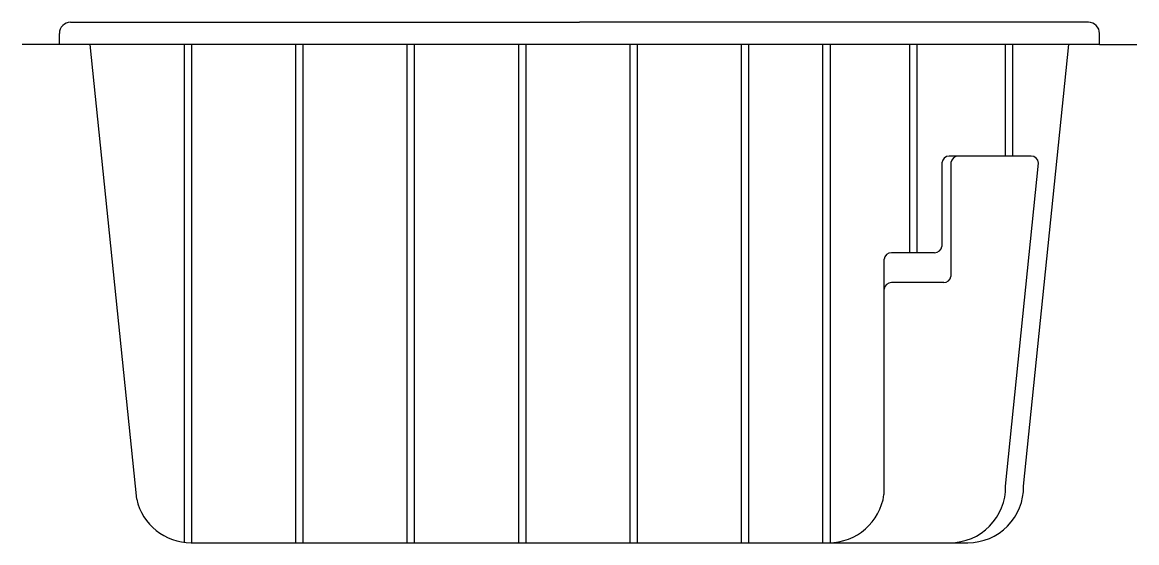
# Model space of a CAD drawing. Extents: x -1181.24 to -1178.24, y 342.6 to 344.
import ezdxf

# ---------------------------------------------------------------- set-up
doc = ezdxf.new("R2010")
doc.units = 0
doc.header["$LTSCALE"] = 10
doc.header["$MEASUREMENT"] = 0
doc.layers.add('Piscinas_Fibratec', color=4, linetype='CONTINUOUS')

msp = doc.modelspace()

# ---------------------------------------------------------------- linework, layer by layer
at = {"layer": 'Piscinas_Fibratec', "color": 2}
for p, q in [((-1181.1076, 344.0041), (-1179.7376, 344.0041)), ((-1178.3676, 344.0041), (-1179.7376, 344.0041)), ((-1181.1376, 343.9441), (-1181.1376, 343.9741)), ((-1181.1376, 343.9441), (-1181.1376, 343.9741)), ((-1178.3376, 343.9441), (-1178.3376, 343.9741)), ((-1181.1376, 343.9441), (-1181.2376, 343.9441)), ((-1178.3376, 343.9441), (-1181.1376, 343.9441)), ((-1178.3376, 343.9441), (-1178.2376, 343.9441))]:
    msp.add_line(p, q, dxfattribs=at)
at = {"layer": 'Piscinas_Fibratec'}
for p, q in [((-1180.9295, 342.7213), (-1181.0545, 343.9441)), ((-1178.5421, 342.7559), (-1178.4206, 343.9441)), ((-1178.7619, 343.6258), (-1178.7619, 343.4012)), ((-1178.5216, 343.6441), (-1178.7426, 343.6441)), ((-1178.7376, 343.6268), (-1178.7376, 343.3203)), ((-1178.5905, 342.7559), (-1178.5016, 343.6254)), ((-1178.7817, 343.3841), (-1178.898, 343.3841)), ((-1178.9179, 343.3665), (-1178.9179, 342.7335)), ((-1178.7572, 343.3041), (-1178.898, 343.3041)), ((-1180.7832, 342.6041), (-1178.692, 342.6041))]:
    msp.add_line(p, q, dxfattribs=at)
at = {"layer": 'Piscinas_Fibratec', "color": 1}
for p, q in [((-1180.8022, 343.9441), (-1180.8022, 342.6041)), ((-1180.7822, 343.9441), (-1180.7822, 342.6041)), ((-1180.5022, 343.9441), (-1180.5022, 342.6041)), ((-1180.4822, 343.9441), (-1180.4822, 342.6041)), ((-1180.2022, 343.9441), (-1180.2022, 342.6041)), ((-1180.1822, 343.9441), (-1180.1822, 342.6041)), ((-1179.9022, 343.9441), (-1179.9022, 342.6041)), ((-1179.8822, 343.9441), (-1179.8822, 342.6041)), ((-1179.6022, 343.9441), (-1179.6022, 342.6041)), ((-1179.5822, 343.9441), (-1179.5822, 342.6041)), ((-1179.3022, 343.9441), (-1179.3022, 342.6041)), ((-1179.2822, 343.9441), (-1179.2822, 342.6041)), ((-1179.0831, 343.9441), (-1179.0831, 342.6041)), ((-1179.0631, 343.9441), (-1179.0631, 342.6041)), ((-1178.8493, 343.9441), (-1178.8493, 343.3841)), ((-1178.8293, 343.9441), (-1178.8293, 343.3841)), ((-1178.5918, 343.9441), (-1178.5918, 343.6441)), ((-1178.5718, 343.9441), (-1178.5718, 343.6441))]:
    msp.add_line(p, q, dxfattribs=at)
at = {"layer": 'Piscinas_Fibratec', "color": 2}
for centre, start, end in [((-1181.1076, 343.9741), 90, 180), ((-1181.1076, 343.9741), 90, 180), ((-1178.3676, 343.9741), 0, 90)]:
    msp.add_arc(centre, 0.03, start, end, dxfattribs=at)
at = {"layer": 'Piscinas_Fibratec'}
for centre, radius, start, end in [((-1178.742, 343.6241), 0.02, 90, 175.08), ((-1178.7177, 343.6241), 0.02, 90, 172.366), ((-1178.5216, 343.6241), 0.02, 3.8327, 90), ((-1178.898, 343.3641), 0.02, 90, 173.1756), ((-1178.7817, 343.4041), 0.02, 270, 351.559), ((-1178.7572, 343.3241), 0.02, 270, 349.0765), ((-1178.898, 343.2841), 0.02, 90, 173.2091), ((-1178.7404, 342.7541), 0.15, 270, 0.7007), ((-1178.692, 342.7541), 0.15, 270, 0.7007), ((-1180.7832, 342.7541), 0.15, 192.6516, 270), ((-1179.0665, 342.7541), 0.15, 270, 352.1148)]:
    msp.add_arc(centre, radius, start, end, dxfattribs=at)

doc.saveas('drawing.dxf')
